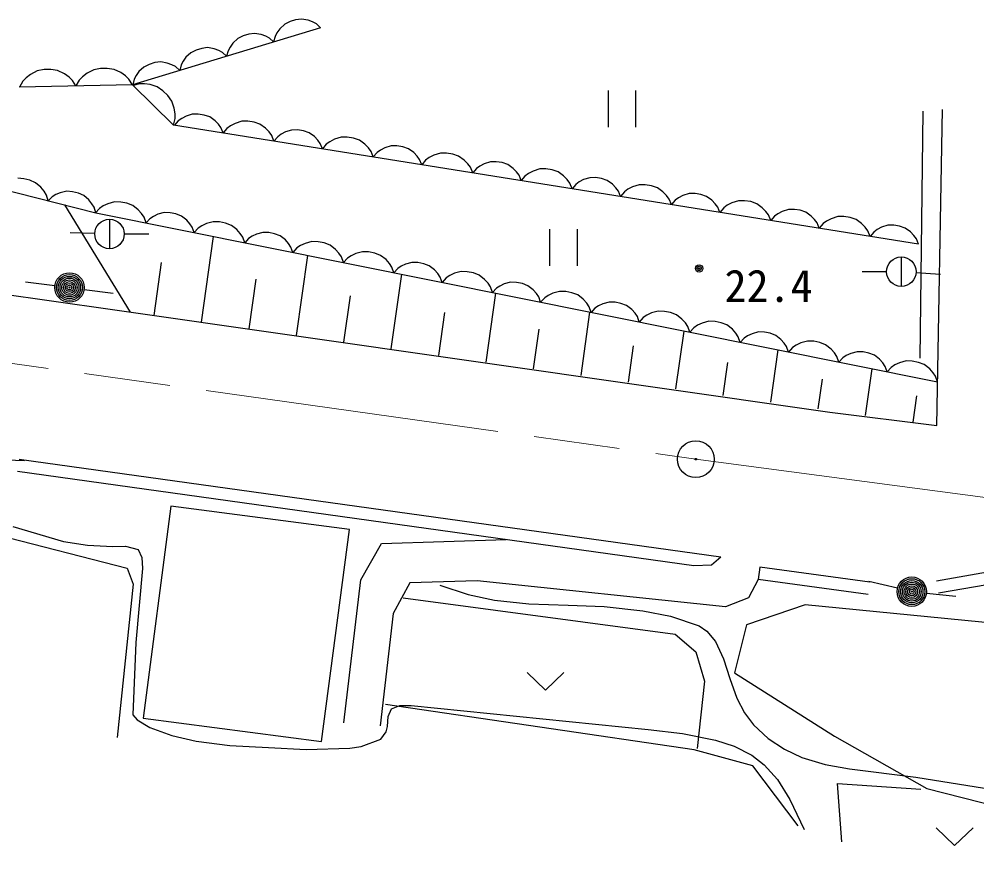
# Model space of a CAD drawing. Units: millimetres, scale not verified. Extents: x 40000 to 680000, y 20000 to 380000.
# Drawn here: x 436984 to 476014, y 256121 to 290804 of the extents above; entities that cross this region are included whole.
import ezdxf
from ezdxf.enums import TextEntityAlignment as Align

# ---------------------------------------------------------------- set-up
doc = ezdxf.new("R2010")
doc.units = ezdxf.units.MM
doc.header["$LTSCALE"] = 1000
doc.linetypes.add('CHAIN', pattern=[18.5, 12, -1.5, 3.5, -1.5])
for name, color, linetype, lineweight in [('M-BGD', 7, 'Continuous', 25), ('M-BMK', 2, 'CHAIN', 13), ('M-BMK-SRVR', 3, 'Continuous', 25)]:
    doc.layers.add(name, color=color, linetype=linetype, lineweight=lineweight)
doc.styles.add('ＭＳ ゴシック', font='')
doc.styles.get('ＭＳ ゴシック').set_extended_font_data('MS Gothic')

msp = doc.modelspace()

# ---------------------------------------------------------------- linework, layer by layer
at = {"layer": 'M-BGD'}
for p, q in [((448252, 290772), (448023, 290702)), ((448494, 290804), (448252, 290772)), ((448758, 290758), (448494, 290804)), ((449269, 290454), (441601, 288127)), ((447610, 290410), (447491, 290249)), ((447805, 290595), (447610, 290410)), ((448023, 290702), (447805, 290595)), ((448946, 290690), (448758, 290758)), ((449096, 290610), (448946, 290690)), ((449269, 290454), (449096, 290610)), ((445891, 290014), (445696, 289829)), ((446109, 290122), (445891, 290014)), ((446338, 290191), (446109, 290122)), ((446580, 290223), (446338, 290191)), ((446844, 290178), (446580, 290223)), ((447032, 290109), (446844, 290178)), ((447182, 290029), (447032, 290109)), ((447355, 289873), (447182, 290029)), ((447412, 290099), (447355, 289873)), ((447491, 290249), (447412, 290099)), ((444425, 289611), (444195, 289541)), ((444666, 289642), (444425, 289611)), ((444930, 289597), (444666, 289642)), ((445118, 289528), (444930, 289597)), ((445578, 289668), (445498, 289518)), ((445696, 289829), (445578, 289668)), ((443782, 289248), (443664, 289087)), ((443977, 289433), (443782, 289248)), ((444195, 289541), (443977, 289433)), ((445268, 289449), (445118, 289528)), ((445441, 289292), (445268, 289449)), ((445498, 289518), (445441, 289292)), ((442063, 288852), (441868, 288668)), ((442281, 288960), (442063, 288852)), ((442511, 289030), (442281, 288960)), ((442752, 289061), (442511, 289030)), ((443017, 289016), (442752, 289061)), ((443205, 288948), (443017, 289016)), ((443354, 288868), (443205, 288948)), ((443527, 288711), (443354, 288868)), ((443584, 288937), (443527, 288711)), ((443664, 289087), (443584, 288937)), ((437452, 288552), (437270, 288410)), ((437725, 288695), (437452, 288552)), ((438000, 288746), (437725, 288695)), ((438276, 288752), (438000, 288746)), ((438553, 288711), (438276, 288752)), ((438831, 288579), (438553, 288711)), ((439018, 288444), (438831, 288579)), ((439159, 288309), (439018, 288444)), ((439570, 288455), (439435, 288314)), ((439751, 288597), (439570, 288455)), ((440024, 288740), (439751, 288597)), ((440299, 288791), (440024, 288740)), ((440575, 288797), (440299, 288791)), ((440852, 288756), (440575, 288797)), ((441131, 288623), (440852, 288756)), ((441318, 288489), (441131, 288623)), ((441458, 288354), (441318, 288489)), ((441750, 288506), (441670, 288357)), ((441868, 288668), (441750, 288506)), ((418481, 288388), (440103, 282908)), ((441601, 288127), (436980, 288036)), ((437135, 288270), (437002, 288037)), ((437270, 288410), (437135, 288270)), ((439301, 288082), (439159, 288309)), ((439435, 288314), (439301, 288082)), ((441601, 288127), (441458, 288354)), ((441601, 288127), (443279, 286486)), ((441670, 288357), (441613, 288130)), ((441894, 288162), (441634, 288094)), ((442089, 288164), (441894, 288162)), ((442317, 288134), (442089, 288164)), ((442611, 288040), (442317, 288134)), ((442840, 287880), (442611, 288040)), ((443038, 287687), (442840, 287880)), ((443203, 287461), (443038, 287687)), ((460982, 287900), (460982, 286400)), ((462122, 286400), (462122, 287900)), ((443304, 287170), (443203, 287461)), ((443339, 286942), (443304, 287170)), ((443341, 286747), (443339, 286942)), ((444042, 286931), (443786, 286851)), ((444285, 286933), (444042, 286931)), ((444522, 286895), (444285, 286933)), ((444753, 286818), (444522, 286895)), ((473706, 276977), (473826, 287051)), ((474380, 274241), (474618, 287116)), ((443279, 286486), (443341, 286747)), ((473636, 281631), (443279, 286486)), ((443471, 286658), (443321, 286479)), ((443609, 286757), (443471, 286658)), ((443786, 286851), (443609, 286757)), ((444971, 286661), (444753, 286818)), ((445110, 286517), (444971, 286661)), ((445209, 286380), (445110, 286517)), ((445784, 286553), (445598, 286456)), ((446053, 286638), (445784, 286553)), ((446308, 286640), (446053, 286638)), ((446557, 286600), (446308, 286640)), ((446799, 286519), (446557, 286600)), ((447028, 286354), (446799, 286519)), ((445296, 286164), (445209, 286380)), ((445454, 286351), (445296, 286164)), ((445598, 286456), (445454, 286351)), ((447174, 286203), (447028, 286354)), ((447279, 286059), (447174, 286203)), ((447657, 286110), (447520, 286010)), ((447834, 286203), (447657, 286110)), ((448090, 286284), (447834, 286203)), ((448334, 286285), (448090, 286284)), ((448571, 286248), (448334, 286285)), ((448801, 286170), (448571, 286248)), ((449019, 286014), (448801, 286170)), ((447370, 285832), (447279, 286059)), ((447520, 286010), (447370, 285832)), ((449158, 285870), (449019, 286014)), ((449258, 285733), (449158, 285870)), ((449345, 285516), (449258, 285733)), ((449502, 285704), (449345, 285516)), ((449647, 285808), (449502, 285704)), ((449832, 285906), (449647, 285808)), ((450101, 285991), (449832, 285906)), ((450357, 285992), (450101, 285991)), ((450605, 285952), (450357, 285992)), ((450848, 285871), (450605, 285952)), ((451077, 285707), (450848, 285871)), ((451223, 285556), (451077, 285707)), ((451327, 285412), (451223, 285556)), ((451418, 285184), (451327, 285412)), ((451568, 285363), (451418, 285184)), ((451706, 285463), (451568, 285363)), ((451883, 285556), (451706, 285463)), ((452139, 285636), (451883, 285556)), ((452382, 285638), (452139, 285636)), ((452619, 285600), (452382, 285638)), ((452850, 285523), (452619, 285600)), ((453068, 285366), (452850, 285523)), ((453207, 285222), (453068, 285366)), ((454150, 285343), (453881, 285258)), ((454405, 285345), (454150, 285343)), ((454654, 285305), (454405, 285345)), ((454896, 285224), (454654, 285305)), ((453306, 285085), (453207, 285222)), ((453393, 284869), (453306, 285085)), ((453551, 285056), (453393, 284869)), ((453695, 285161), (453551, 285056)), ((453881, 285258), (453695, 285161)), ((455125, 285059), (454896, 285224)), ((455271, 284909), (455125, 285059)), ((456187, 284989), (455931, 284908)), ((456431, 284990), (456187, 284989)), ((456668, 284953), (456431, 284990)), ((456898, 284875), (456668, 284953)), ((455376, 284764), (455271, 284909)), ((455467, 284537), (455376, 284764)), ((455617, 284716), (455467, 284537)), ((455754, 284815), (455617, 284716)), ((455931, 284908), (455754, 284815)), ((457116, 284719), (456898, 284875)), ((457255, 284575), (457116, 284719)), ((457355, 284438), (457255, 284575)), ((457930, 284611), (457744, 284513)), ((458198, 284696), (457930, 284611)), ((458454, 284697), (458198, 284696)), ((458703, 284658), (458454, 284697)), ((458945, 284576), (458703, 284658)), ((459174, 284412), (458945, 284576)), ((437179, 284299), (436924, 284320)), ((437423, 284237), (437179, 284299)), ((437657, 284135), (437423, 284237)), ((437871, 283951), (437657, 284135)), ((457442, 284221), (457355, 284438)), ((457599, 284409), (457442, 284221)), ((457744, 284513), (457599, 284409)), ((459320, 284261), (459174, 284412)), ((459424, 284117), (459320, 284261)), ((459803, 284168), (459666, 284068)), ((459980, 284261), (459803, 284168)), ((460236, 284341), (459980, 284261)), ((460479, 284343), (460236, 284341)), ((460716, 284305), (460479, 284343)), ((460947, 284228), (460716, 284305)), ((461165, 284071), (460947, 284228)), ((438002, 283787), (437871, 283951)), ((438094, 283634), (438002, 283787)), ((438922, 283785), (438660, 283728)), ((439165, 283765), (438922, 283785)), ((439397, 283706), (439165, 283765)), ((459516, 283890), (459424, 284117)), ((459666, 284068), (459516, 283890)), ((461304, 283928), (461165, 284071)), ((461403, 283790), (461304, 283928)), ((461490, 283574), (461403, 283790)), ((461648, 283761), (461490, 283574)), ((461792, 283866), (461648, 283761)), ((461978, 283964), (461792, 283866)), ((462247, 284048), (461978, 283964)), ((462502, 284050), (462247, 284048)), ((462751, 284010), (462502, 284050)), ((462993, 283929), (462751, 284010)), ((463222, 283765), (462993, 283929)), ((463368, 283614), (463222, 283765)), ((438164, 283400), (438094, 283634)), ((438330, 283564), (438164, 283400)), ((438475, 283651), (438330, 283564)), ((438660, 283728), (438475, 283651)), ((439620, 283608), (439397, 283706)), ((439823, 283433), (439620, 283608)), ((439949, 283277), (439823, 283433)), ((440874, 283353), (440602, 283279)), ((441129, 283345), (440874, 283353)), ((463473, 283469), (463368, 283614)), ((463564, 283242), (463473, 283469)), ((463714, 283421), (463564, 283242)), ((463852, 283520), (463714, 283421)), ((464029, 283613), (463852, 283520)), ((464284, 283694), (464029, 283613)), ((464528, 283696), (464284, 283694)), ((464765, 283658), (464528, 283696)), ((464995, 283580), (464765, 283658)), ((465213, 283424), (464995, 283580)), ((465353, 283280), (465213, 283424)), ((466295, 283401), (466027, 283316)), ((466551, 283402), (466295, 283401)), ((466800, 283363), (466551, 283402)), ((467042, 283281), (466800, 283363)), ((441519, 278864), (438842, 283228)), ((440036, 283132), (439949, 283277)), ((440103, 282908), (440036, 283132)), ((440264, 283090), (440099, 282909)), ((440412, 283189), (440264, 283090)), ((440602, 283279), (440412, 283189)), ((441376, 283295), (441129, 283345)), ((441615, 283204), (441376, 283295)), ((441837, 283031), (441615, 283204)), ((441977, 282874), (441837, 283031)), ((465452, 283143), (465353, 283280)), ((465539, 282926), (465452, 283143)), ((465697, 283114), (465539, 282926)), ((465841, 283218), (465697, 283114)), ((466027, 283316), (465841, 283218)), ((467271, 283117), (467042, 283281)), ((467417, 282966), (467271, 283117)), ((467521, 282822), (467417, 282966)), ((468077, 282966), (467900, 282873)), ((468333, 283046), (468077, 282966)), ((468576, 283048), (468333, 283046)), ((468813, 283010), (468576, 283048)), ((469044, 282933), (468813, 283010)), ((440103, 282908), (474413, 276011)), ((440664, 282646), (440664, 281446)), ((442076, 282726), (441977, 282874)), ((442158, 282495), (442076, 282726)), ((442315, 282668), (442158, 282495)), ((442456, 282762), (442315, 282668)), ((442637, 282848), (442456, 282762)), ((442896, 282918), (442637, 282848)), ((443139, 282910), (442896, 282918)), ((443374, 282863), (443139, 282910)), ((443602, 282776), (443374, 282863)), ((443813, 282611), (443602, 282776)), ((443947, 282462), (443813, 282611)), ((467613, 282595), (467521, 282822)), ((467763, 282773), (467613, 282595)), ((467900, 282873), (467763, 282773)), ((469262, 282776), (469044, 282933)), ((469401, 282633), (469262, 282776)), ((469501, 282495), (469401, 282633)), ((469889, 282571), (469745, 282466)), ((470075, 282669), (469889, 282571)), ((470344, 282753), (470075, 282669)), ((470599, 282755), (470344, 282753)), ((470848, 282715), (470599, 282755)), ((471090, 282634), (470848, 282715)), ((471319, 282470), (471090, 282634)), ((444041, 282321), (443947, 282462)), ((444119, 282101), (444041, 282321)), ((444284, 282282), (444119, 282101)), ((444432, 282381), (444284, 282282)), ((444622, 282471), (444432, 282381)), ((444894, 282545), (444622, 282471)), ((445149, 282537), (444894, 282545)), ((445396, 282487), (445149, 282537)), ((445635, 282396), (445396, 282487)), ((445857, 282223), (445635, 282396)), ((445997, 282066), (445857, 282223)), ((458600, 282244), (458600, 280744)), ((459740, 280744), (459740, 282244)), ((469588, 282279), (469501, 282495)), ((469745, 282466), (469588, 282279)), ((471465, 282319), (471319, 282470)), ((471570, 282174), (471465, 282319)), ((471949, 282225), (471811, 282126)), ((472126, 282318), (471949, 282225)), ((472382, 282399), (472126, 282318)), ((472625, 282401), (472382, 282399)), ((472862, 282363), (472625, 282401)), ((473093, 282285), (472862, 282363)), ((473311, 282129), (473093, 282285)), ((440064, 282062), (439064, 282090)), ((441264, 282046), (442264, 282046)), ((444419, 278456), (444909, 281942)), ((446095, 281918), (445997, 282066)), ((446178, 281687), (446095, 281918)), ((446335, 281860), (446178, 281687)), ((446476, 281954), (446335, 281860)), ((446656, 282040), (446476, 281954)), ((446915, 282110), (446656, 282040)), ((447159, 282102), (446915, 282110)), ((447394, 282055), (447159, 282102)), ((447621, 281968), (447394, 282055)), ((447833, 281803), (447621, 281968)), ((447966, 281654), (447833, 281803)), ((471661, 281947), (471570, 282174)), ((471811, 282126), (471661, 281947)), ((473450, 281985), (473311, 282129)), ((473549, 281848), (473450, 281985)), ((473636, 281631), (473549, 281848)), ((423041, 281479), (440690, 278983)), ((448060, 281513), (447966, 281654)), ((448138, 281293), (448060, 281513)), ((448303, 281474), (448138, 281293)), ((448452, 281573), (448303, 281474)), ((448641, 281663), (448452, 281573)), ((448913, 281737), (448641, 281663)), ((449168, 281729), (448913, 281737)), ((449415, 281679), (449168, 281729)), ((449654, 281588), (449415, 281679)), ((449876, 281415), (449654, 281588)), ((450016, 281258), (449876, 281415)), ((448285, 277912), (448743, 281171)), ((450115, 281110), (450016, 281258)), ((450197, 280879), (450115, 281110)), ((450362, 281060), (450197, 280879)), ((450510, 281159), (450362, 281060)), ((450700, 281249), (450510, 281159)), ((450972, 281323), (450700, 281249)), ((451227, 281315), (450972, 281323)), ((451474, 281265), (451227, 281315)), ((451713, 281174), (451474, 281265)), ((451935, 281001), (451713, 281174)), ((472934, 281107), (472934, 279907)), ((442486, 278728), (442790, 280888)), ((452075, 280844), (451935, 281001)), ((452174, 280696), (452075, 280844)), ((452256, 280465), (452174, 280696)), ((452413, 280638), (452256, 280465)), ((452554, 280732), (452413, 280638)), ((452735, 280818), (452554, 280732)), ((452994, 280888), (452735, 280818)), ((453237, 280880), (452994, 280888)), ((453472, 280833), (453237, 280880)), ((453700, 280746), (453472, 280833)), ((453911, 280581), (453700, 280746)), ((452151, 277368), (452577, 280401)), ((454045, 280432), (453911, 280581)), ((454139, 280291), (454045, 280432)), ((454217, 280071), (454139, 280291)), ((454382, 280252), (454217, 280071)), ((454530, 280351), (454382, 280252)), ((454720, 280441), (454530, 280351)), ((454992, 280515), (454720, 280441)), ((455247, 280507), (454992, 280515)), ((455494, 280457), (455247, 280507)), ((455733, 280366), (455494, 280457)), ((455955, 280193), (455733, 280366)), ((472334, 280507), (471334, 280507)), ((473533, 280469), (474531, 280405)), ((438439, 279935), (437248, 280079)), ((446352, 278184), (446637, 280208)), ((456095, 280036), (455955, 280193)), ((456193, 279888), (456095, 280036)), ((456276, 279657), (456193, 279888)), ((456574, 279924), (456433, 279830)), ((456754, 280010), (456574, 279924)), ((457013, 280080), (456754, 280010)), ((457257, 280072), (457013, 280080)), ((457492, 280025), (457257, 280072)), ((457719, 279938), (457492, 280025)), ((457931, 279773), (457719, 279938)), ((439630, 279788), (440821, 279639)), ((450218, 277640), (450483, 279528)), ((456017, 276824), (456411, 279630)), ((456433, 279830), (456276, 279657)), ((458064, 279624), (457931, 279773)), ((458158, 279483), (458064, 279624)), ((458236, 279263), (458158, 279483)), ((458550, 279543), (458401, 279444)), ((458739, 279633), (458550, 279543)), ((459011, 279707), (458739, 279633)), ((459266, 279699), (459011, 279707)), ((459513, 279649), (459266, 279699)), ((459752, 279558), (459513, 279649)), ((459974, 279385), (459752, 279558)), ((458401, 279444), (458236, 279263)), ((460114, 279228), (459974, 279385)), ((460213, 279080), (460114, 279228)), ((460295, 278849), (460213, 279080)), ((460594, 279116), (460452, 279022)), ((460774, 279202), (460594, 279116)), ((461033, 279272), (460774, 279202)), ((461276, 279264), (461033, 279272)), ((461511, 279217), (461276, 279264)), ((461739, 279130), (461511, 279217)), ((461951, 278965), (461739, 279130)), ((440690, 278983), (470029, 274777)), ((454084, 277096), (454330, 278848)), ((459883, 276280), (460245, 278859)), ((460452, 279022), (460295, 278849)), ((462084, 278816), (461951, 278965)), ((462178, 278675), (462084, 278816)), ((462256, 278455), (462178, 278675)), ((462569, 278735), (462421, 278636)), ((462759, 278825), (462569, 278735)), ((463031, 278899), (462759, 278825)), ((463286, 278891), (463031, 278899)), ((463533, 278841), (463286, 278891)), ((463772, 278750), (463533, 278841)), ((463994, 278577), (463772, 278750)), ((462421, 278636), (462256, 278455)), ((464134, 278420), (463994, 278577)), ((464233, 278272), (464134, 278420)), ((464628, 278321), (464480, 278222)), ((464818, 278411), (464628, 278321)), ((465090, 278485), (464818, 278411)), ((465345, 278477), (465090, 278485)), ((465592, 278427), (465345, 278477)), ((465831, 278336), (465592, 278427)), ((466053, 278163), (465831, 278336)), ((457950, 276552), (458177, 278168)), ((463749, 275736), (464080, 278089)), ((464315, 278041), (464233, 278272)), ((464480, 278222), (464315, 278041)), ((466193, 278006), (466053, 278163)), ((466291, 277858), (466193, 278006)), ((466672, 277894), (466531, 277800)), ((466852, 277980), (466672, 277894)), ((467111, 278050), (466852, 277980)), ((467355, 278042), (467111, 278050)), ((467590, 277995), (467355, 278042)), ((467817, 277908), (467590, 277995)), ((468029, 277743), (467817, 277908)), ((466374, 277627), (466291, 277858)), ((466531, 277800), (466374, 277627)), ((468162, 277594), (468029, 277743)), ((468256, 277453), (468162, 277594)), ((468648, 277513), (468499, 277414)), ((468837, 277603), (468648, 277513)), ((469109, 277677), (468837, 277603)), ((469364, 277669), (469109, 277677)), ((469611, 277619), (469364, 277669)), ((469850, 277528), (469611, 277619)), ((470072, 277355), (469850, 277528)), ((461816, 276008), (462024, 277488)), ((467615, 275193), (467914, 277318)), ((468334, 277233), (468256, 277453)), ((468499, 277414), (468334, 277233)), ((470212, 277198), (470072, 277355)), ((470311, 277050), (470212, 277198)), ((470872, 277172), (470692, 277086)), ((471131, 277242), (470872, 277172)), ((471374, 277234), (471131, 277242)), ((471609, 277187), (471374, 277234)), ((471837, 277100), (471609, 277187)), ((465682, 275464), (465871, 276808)), ((470393, 276819), (470311, 277050)), ((470550, 276992), (470393, 276819)), ((470692, 277086), (470550, 276992)), ((472049, 276935), (471837, 277100)), ((472182, 276786), (472049, 276935)), ((472276, 276645), (472182, 276786)), ((472857, 276795), (472667, 276705)), ((473129, 276869), (472857, 276795)), ((473384, 276861), (473129, 276869)), ((473631, 276811), (473384, 276861)), ((473870, 276720), (473631, 276811)), ((474092, 276547), (473870, 276720)), ((471481, 274649), (471748, 276547)), ((472354, 276425), (472276, 276645)), ((472519, 276606), (472354, 276425)), ((472667, 276705), (472519, 276606)), ((474232, 276390), (474092, 276547)), ((474331, 276242), (474232, 276390)), ((469548, 274921), (469717, 276128)), ((474413, 276011), (474331, 276242)), ((473414, 274377), (473564, 275448)), ((470029, 274777), (474380, 274241)), ((436003, 272851), (437202, 272804)), ((465574, 268873), (436989, 272853)), ((464479, 268521), (436920, 272358)), ((443167, 270948), (442036, 262305)), ((450443, 269996), (443167, 270948)), ((436028, 269798), (441393, 268427)), ((449312, 261353), (450443, 269996)), ((450903, 267941), (451753, 269429)), ((451753, 269429), (456832, 269586)), ((465203, 268541), (464479, 268521)), ((465574, 268873), (465203, 268541)), ((441393, 268427), (441631, 267772)), ((467165, 268459), (467098, 267964)), ((471658, 267849), (467165, 268459)), ((477828, 268492), (474371, 267896)), ((441631, 267772), (440975, 261513)), ((450216, 262116), (450903, 267941)), ((452903, 267829), (452228, 266566)), ((455653, 267904), (452903, 267829)), ((465766, 266841), (455653, 267904)), ((467098, 267964), (466703, 267216)), ((471590, 267353), (467098, 267964)), ((472778, 267603), (471611, 267883)), ((477840, 267987), (474456, 267404)), ((473958, 267403), (475152, 267283)), ((452635, 267215), (463722, 265725)), ((466703, 267216), (465766, 266841)), ((469012, 266919), (466630, 266105)), ((486926, 265174), (469012, 266919)), ((452228, 266566), (451703, 261991)), ((466630, 266105), (466134, 264160)), ((463722, 265725), (464557, 265009)), ((464557, 265009), (464914, 263817)), ((457686, 264169), (458436, 263449)), ((458436, 263449), (459186, 264169)), ((466134, 264160), (470216, 261566)), ((464914, 263817), (464616, 261075)), ((464497, 261016), (451920, 262863)), ((442036, 262305), (449312, 261353)), ((470216, 261566), (473969, 259442)), ((466881, 260360), (464497, 261016)), ((468729, 257916), (466881, 260360)), ((470517, 257260), (470338, 259645)), ((470338, 259645), (473736, 259406)), ((473969, 259442), (486923, 256121)), ((474357, 257836), (475107, 257116)), ((475107, 257116), (475857, 257836))]:
    msp.add_line(p, q, dxfattribs=at)
for points in [[(436727, 270115), (438795, 269508), (439771, 269354), (440807, 269306), (441314, 269323), (441836, 269181), (441982, 268857), (442014, 268412), (441738, 265395), (441622, 262441), (441789, 262232), (442305, 261918), (443207, 261601), (444199, 261367), (445574, 261190), (447149, 261103), (448675, 261031), (450464, 261076), (450917, 261150), (451721, 261449), (451945, 261746), (451989, 261960), (452017, 262379), (452164, 262690), (452500, 262818), (452956, 262828), (462623, 261843), (464012, 261674), (465361, 261406), (466130, 261160), (466840, 260800), (467344, 260405), (467883, 259805), (468398, 258988), (468831, 258085), (468972, 257764)], [(454132, 267721), (455277, 267353), (456359, 267111), (457752, 266970), (459361, 266918), (460823, 266857), (462402, 266676), (463532, 266458), (464694, 266067), (465005, 265851), (465364, 265429), (465695, 264721), (465949, 263924), (466227, 263124), (466544, 262516), (466915, 262028), (467507, 261477), (468171, 261045), (468878, 260703), (469828, 260418), (470828, 260240), (473527, 259901), (476329, 259445)]]:
    msp.add_lwpolyline(points, dxfattribs=at)
for centre, radius in [((440664, 282046), 600), ((472934, 280507), 600), ((464694, 280641), 150), ((464694, 280641), 90), ((464694, 280641), 30), ((439035, 279862), 600), ((439035, 279862), 528), ((439035, 279862), 456), ((439035, 279862), 384), ((439035, 279862), 312), ((439035, 279862), 240), ((439035, 279862), 168), ((439035, 279862), 96), ((439035, 279862), 24), ((473361, 267463), 600), ((473361, 267463), 528), ((473361, 267463), 456), ((473361, 267463), 384), ((473361, 267463), 312), ((473361, 267463), 240), ((473361, 267463), 168), ((473361, 267463), 96), ((473361, 267463), 24)]:
    msp.add_circle(centre, radius, dxfattribs=at)
at = {"layer": 'M-BMK'}
for p, q in [((407963, 280795), (464561, 272864)), ((464561, 272864), (478634, 271001))]:
    msp.add_line(p, q, dxfattribs=at)
at = {"layer": 'M-BMK-SRVR'}
for radius in [750, 30]:
    msp.add_circle((464561, 272864), radius, dxfattribs=at)

# ---------------------------------------------------------------- texts
at = {"layer": 'M-BGD', "style": 'ＭＳ ゴシック'}
msp.add_text('22.4', height=1320, dxfattribs=at).set_placement((465731, 278878), align=Align.BOTTOM_LEFT)

doc.saveas('drawing.dxf')
